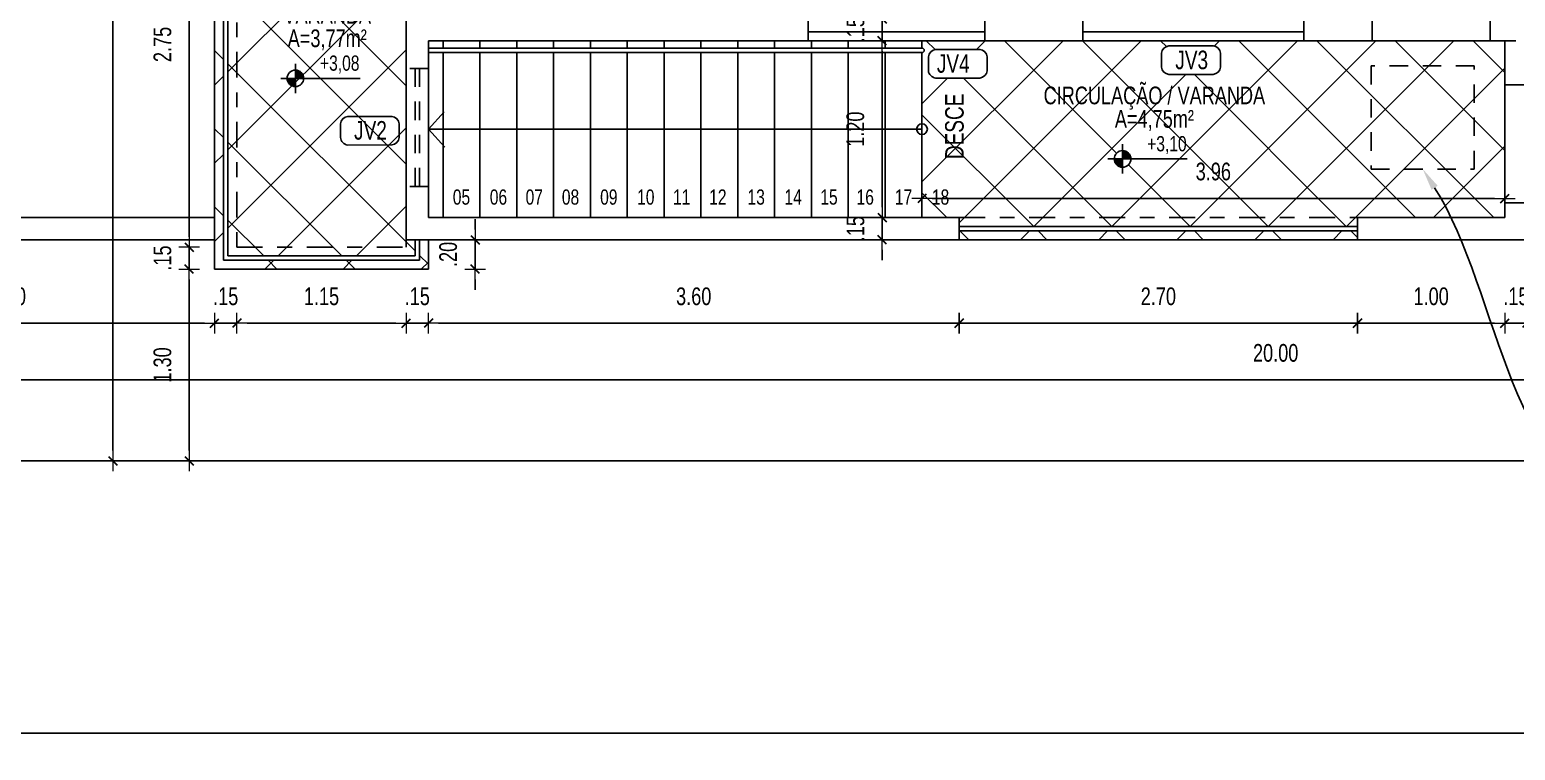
# Model space of a CAD drawing. Extents: x 425 to 531, y 796 to 840.
# Drawn here: x 435.09 to 445.17, y 812.02 to 816.91 of the extents above; entities that cross this region are included whole.
import ezdxf
from ezdxf import colors
from ezdxf.entities.mleader import LeaderData, LeaderLine
from ezdxf.enums import TextEntityAlignment as Align
from ezdxf.math import Vec2, Vec3

# ---------------------------------------------------------------- set-up
doc = ezdxf.new("R2010")
doc.units = 0
doc.header["$MEASUREMENT"] = 0
doc.header["$PDSIZE"] = -5
for name, pattern in [('CONTINU', [0]), ('DASHDOT', [1, 0.5, -0.25, 0, -0.25]), ('HIDDEN2', [0.1875, 0.125, -0.0625])]:
    doc.linetypes.add(name, pattern=pattern)
doc.layers.get('0').update_dxf_attribs({"linetype": 'CONTINUOUS'})
doc.layers.get('Defpoints').update_dxf_attribs({"linetype": 'CONTINUOUS'})
for name, color, linetype in [('COTA', 7, 'CONTINUOUS'), ('DIVERSOS', 1, 'CONTINUOUS'), ('E-txt-g', 3, 'CONTINUOUS'), ('LAYER7', 4, 'CONTINUOUS'), ('VIGA H20', 2, 'CONTINUOUS')]:
    doc.layers.add(name, color=color, linetype=linetype)
for name, color, linetype, lineweight in [('E-Pen-C', 4, 'CONTINUOUS', 15), ('E-Pen-G', 3, 'CONTINUOUS', 30), ('E-Txt-W', 7, 'CONTINUOUS', 20)]:
    doc.layers.add(name, color=color, linetype=linetype, lineweight=lineweight)
doc.styles.add('F2', font='swisscl.ttf')
doc.styles.add('REG60', font='romans.shx', dxfattribs={"width": 0.8, "height": 0.15})
doc.styles.add('REG80', font='romans.shx', dxfattribs={"width": 0.8, "height": 0.2})
doc.dimstyles.new('DIMENSION-1', dxfattribs={"dimtxt": 0.11, "dimasz": 0.07, "dimexe": 1, "dimexo": 0, "dimgap": 0.12, "dimtad": 1, "dimzin": 7, "dimdsep": 46, "dimtxsty": 'F2', "dimblk1": 'TRACO', "dimblk2": 'TRACO', "dimsah": 1, "dimcen": 1, "dimse1": 1, "dimse2": 1, "dimclrd": 256, "dimclre": 256, "dimclrt": 6, "dimadec": 0, "dimazin": 0, "dimtfac": 1, "dimtix": 1, "dimtmove": 2, "dimatfit": 3, "dimldrblk": 'TRACO', "dimfxl": 1, "dimtolj": 1, "dimtzin": 0, "dimarcsym": 0})

# ---------------------------------------------------------------- blocks, each defined once
blk = doc.blocks.new('TXT-AMB75')
at = {"layer": 'E-txt-g', "style": 'REG80', "width": 0.8, "flags": 8}
blk.add_attdef('TXT', text='', height=0.2, dxfattribs=at).set_placement((0.005, 0.296), align=Align.CENTER)
at = {"layer": 'E-Txt-W', "style": 'REG60', "width": 0.8, "flags": 8}
blk.add_attdef('TXT', text='', height=0.15, dxfattribs=at).set_placement((0.005, 0.027), align=Align.CENTER)
blk = doc.blocks.new('NIVEL')
at = {"layer": 'DIVERSOS'}
h = blk.add_hatch(color=7, dxfattribs=at)
h.paths.add_polyline_path([(0, 0.137, 0.414214), (-0.137, 0), (0, 0)])
h.paths.add_polyline_path([(0, 0), (0, -0.137, 0.414214), (0.137, 0)])
at = {"layer": 'DIVERSOS', "color": 7}
for p, q in [((1.067, 0), (-0.242, 0)), ((0, 0.242), (0, -0.242))]:
    blk.add_line(p, q, dxfattribs=at)
blk.add_circle((0, 0), 0.137, dxfattribs=at)
blk = doc.blocks.new('TRACO')
at = {"layer": 'E-Pen-C'}
for p, q in [((-1, 0), (1, 0)), ((0, 1), (0, -1))]:
    blk.add_line(p, q, dxfattribs=at)
at = {"layer": 'E-Pen-G'}
blk.add_line((-0.42, -0.42), (0.42, 0.42), dxfattribs=at)
blk = doc.blocks.new('*D217')
at = {"color": 4, "lineweight": -2, "transparency": 16777216}
blk.add_line((436.173, 818.113), (436.173, 815.503), dxfattribs=at)
at = {"layer": 'Defpoints', "color": 0, "linetype": 'CONTINU', "transparency": 16777216}
for p in [(436.81, 818.183), (436.173, 815.433), (436.885, 815.433)]:
    blk.add_point(p, dxfattribs=at)
at = {"color": 4, "linetype": 'CONTINU', "lineweight": -2, "transparency": 16777216, "xscale": 0.07, "yscale": 0.07, "zscale": 0.07}
for p, rotation in [((436.173, 818.183), 90), ((436.173, 815.433), 270)]:
    blk.add_blockref('TRACO', p, dxfattribs=dict(at, rotation=rotation))
at = {"color": 4, "linetype": 'CONTINU', "transparency": 16777216, "insert": (435.991, 816.808), "char_height": 0.12, "attachment_point": 5, "rotation": 90, "style": 'F2'}
blk.add_mtext('\\A1;2.75', dxfattribs=at)
blk = doc.blocks.new('*D218')
at = {"color": 4, "lineweight": -2, "transparency": 16777216}
for p, q in [((436.173, 815.503), (436.173, 815.573)), ((436.173, 815.433), (436.173, 815.283)), ((436.173, 815.213), (436.173, 815.143))]:
    blk.add_line(p, q, dxfattribs=at)
at = {"layer": 'Defpoints', "color": 0, "linetype": 'CONTINU', "transparency": 16777216}
for p in [(436.885, 815.433), (436.173, 815.283), (436.735, 815.283)]:
    blk.add_point(p, dxfattribs=at)
at = {"color": 4, "linetype": 'CONTINU', "lineweight": -2, "transparency": 16777216, "xscale": 0.07, "yscale": 0.07, "zscale": 0.07}
for p, rotation in [((436.173, 815.433), 270), ((436.173, 815.283), 90)]:
    blk.add_blockref('TRACO', p, dxfattribs=dict(at, rotation=rotation))
at = {"color": 4, "linetype": 'CONTINU', "transparency": 16777216, "insert": (435.991, 815.358), "char_height": 0.12, "attachment_point": 5, "rotation": 90, "style": 'F2'}
blk.add_mtext('\\A1;.15', dxfattribs=at)
blk = doc.blocks.new('*D219')
at = {"color": 4, "lineweight": -2, "transparency": 16777216}
blk.add_line((435.653, 814.053), (435.653, 823.913), dxfattribs=at)
at = {"layer": 'Defpoints', "color": 0, "linetype": 'CONTINU', "transparency": 16777216}
for p in [(435.653, 823.983), (436.51, 823.983), (436.51, 813.983)]:
    blk.add_point(p, dxfattribs=at)
at = {"color": 4, "linetype": 'CONTINU', "lineweight": -2, "transparency": 16777216, "xscale": 0.07, "yscale": 0.07, "zscale": 0.07}
for p, rotation in [((435.653, 823.983), 90), ((435.653, 813.983), 270)]:
    blk.add_blockref('TRACO', p, dxfattribs=dict(at, rotation=rotation))
at = {"color": 4, "linetype": 'CONTINU', "transparency": 16777216, "insert": (435.471, 818.983), "char_height": 0.12, "attachment_point": 5, "rotation": 90, "style": 'F2'}
blk.add_mtext('\\A1;10.00', dxfattribs=at)
blk = doc.blocks.new('*D225')
at = {"color": 4, "lineweight": -2, "transparency": 16777216}
for p, q in [((436.275, 814.917), (436.205, 814.917)), ((436.345, 814.917), (436.495, 814.917)), ((436.565, 814.917), (436.635, 814.917))]:
    blk.add_line(p, q, dxfattribs=at)
at = {"layer": 'Defpoints', "color": 0, "linetype": 'CONTINU', "transparency": 16777216}
for p in [(436.495, 815.657), (436.345, 815.507), (436.495, 814.917)]:
    blk.add_point(p, dxfattribs=at)
at = {"color": 4, "linetype": 'CONTINU', "lineweight": -2, "transparency": 16777216, "xscale": 0.07, "yscale": 0.07, "zscale": 0.07}
blk.add_blockref('TRACO', (436.345, 814.917), dxfattribs=at)
at = {"color": 4, "linetype": 'CONTINU', "lineweight": -2, "transparency": 16777216, "xscale": 0.07, "yscale": 0.07, "zscale": 0.07, "rotation": 180}
blk.add_blockref('TRACO', (436.495, 814.917), dxfattribs=at)
at = {"color": 4, "linetype": 'CONTINU', "transparency": 16777216, "insert": (436.42, 815.098), "char_height": 0.12, "attachment_point": 5, "style": 'F2'}
blk.add_mtext('\\A1;.15', dxfattribs=at)
blk = doc.blocks.new('*D226')
at = {"color": 4, "lineweight": -2, "transparency": 16777216}
blk.add_line((436.565, 814.917), (437.575, 814.917), dxfattribs=at)
at = {"layer": 'Defpoints', "color": 0, "linetype": 'CONTINU', "transparency": 16777216}
for p in [(436.495, 815.657), (437.645, 815.614), (437.645, 814.917)]:
    blk.add_point(p, dxfattribs=at)
at = {"color": 4, "linetype": 'CONTINU', "lineweight": -2, "transparency": 16777216, "xscale": 0.07, "yscale": 0.07, "zscale": 0.07, "rotation": 180}
blk.add_blockref('TRACO', (436.495, 814.917), dxfattribs=at)
at = {"color": 4, "linetype": 'CONTINU', "lineweight": -2, "transparency": 16777216, "xscale": 0.07, "yscale": 0.07, "zscale": 0.07}
blk.add_blockref('TRACO', (437.645, 814.917), dxfattribs=at)
at = {"color": 4, "linetype": 'CONTINU', "transparency": 16777216, "insert": (437.07, 815.098), "char_height": 0.12, "attachment_point": 5, "style": 'F2'}
blk.add_mtext('\\A1;1.15', dxfattribs=at)
blk = doc.blocks.new('*D227')
at = {"color": 4, "lineweight": -2, "transparency": 16777216}
for p, q in [((437.575, 814.917), (437.505, 814.917)), ((437.645, 814.917), (437.795, 814.917)), ((437.865, 814.917), (437.935, 814.917))]:
    blk.add_line(p, q, dxfattribs=at)
at = {"layer": 'Defpoints', "color": 0, "linetype": 'CONTINU', "transparency": 16777216}
for p in [(437.795, 815.764), (437.645, 815.614), (437.795, 814.917)]:
    blk.add_point(p, dxfattribs=at)
at = {"color": 4, "linetype": 'CONTINU', "lineweight": -2, "transparency": 16777216, "xscale": 0.07, "yscale": 0.07, "zscale": 0.07}
blk.add_blockref('TRACO', (437.645, 814.917), dxfattribs=at)
at = {"color": 4, "linetype": 'CONTINU', "lineweight": -2, "transparency": 16777216, "xscale": 0.07, "yscale": 0.07, "zscale": 0.07, "rotation": 180}
blk.add_blockref('TRACO', (437.795, 814.917), dxfattribs=at)
at = {"color": 4, "linetype": 'CONTINU', "transparency": 16777216, "insert": (437.72, 815.098), "char_height": 0.12, "attachment_point": 5, "style": 'F2'}
blk.add_mtext('\\A1;.15', dxfattribs=at)
blk = doc.blocks.new('*D228')
at = {"color": 4, "lineweight": -2, "transparency": 16777216}
blk.add_line((437.865, 814.917), (441.328, 814.917), dxfattribs=at)
at = {"layer": 'Defpoints', "color": 0, "linetype": 'CONTINU', "transparency": 16777216}
for p in [(437.795, 815.764), (441.398, 815.464), (441.398, 814.917)]:
    blk.add_point(p, dxfattribs=at)
at = {"color": 4, "linetype": 'CONTINU', "lineweight": -2, "transparency": 16777216, "xscale": 0.07, "yscale": 0.07, "zscale": 0.07, "rotation": 180}
blk.add_blockref('TRACO', (437.795, 814.917), dxfattribs=at)
at = {"color": 4, "linetype": 'CONTINU', "lineweight": -2, "transparency": 16777216, "xscale": 0.07, "yscale": 0.07, "zscale": 0.07}
blk.add_blockref('TRACO', (441.398, 814.917), dxfattribs=at)
at = {"color": 4, "linetype": 'CONTINU', "transparency": 16777216, "insert": (439.596, 815.098), "char_height": 0.12, "attachment_point": 5, "style": 'F2'}
blk.add_mtext('\\A1;3.60', dxfattribs=at)
blk = doc.blocks.new('*D229')
at = {"color": 4, "lineweight": -2, "transparency": 16777216}
blk.add_line((441.468, 814.917), (444.03, 814.917), dxfattribs=at)
at = {"layer": 'Defpoints', "color": 0, "linetype": 'CONTINU', "transparency": 16777216}
for p in [(441.398, 815.464), (444.1, 815.464), (444.1, 814.917)]:
    blk.add_point(p, dxfattribs=at)
at = {"color": 4, "linetype": 'CONTINU', "lineweight": -2, "transparency": 16777216, "xscale": 0.07, "yscale": 0.07, "zscale": 0.07, "rotation": 180}
blk.add_blockref('TRACO', (441.398, 814.917), dxfattribs=at)
at = {"color": 4, "linetype": 'CONTINU', "lineweight": -2, "transparency": 16777216, "xscale": 0.07, "yscale": 0.07, "zscale": 0.07}
blk.add_blockref('TRACO', (444.1, 814.917), dxfattribs=at)
at = {"color": 4, "linetype": 'CONTINU', "transparency": 16777216, "insert": (442.749, 815.098), "char_height": 0.12, "attachment_point": 5, "style": 'F2'}
blk.add_mtext('\\A1;2.70', dxfattribs=at)
blk = doc.blocks.new('*D230')
at = {"color": 4, "lineweight": -2, "transparency": 16777216}
blk.add_line((444.17, 814.917), (445.03, 814.917), dxfattribs=at)
at = {"layer": 'Defpoints', "color": 0, "linetype": 'CONTINU', "transparency": 16777216}
for p in [(444.1, 815.464), (445.1, 815.464), (445.1, 814.917)]:
    blk.add_point(p, dxfattribs=at)
at = {"color": 4, "linetype": 'CONTINU', "lineweight": -2, "transparency": 16777216, "xscale": 0.07, "yscale": 0.07, "zscale": 0.07, "rotation": 180}
blk.add_blockref('TRACO', (444.1, 814.917), dxfattribs=at)
at = {"color": 4, "linetype": 'CONTINU', "lineweight": -2, "transparency": 16777216, "xscale": 0.07, "yscale": 0.07, "zscale": 0.07}
blk.add_blockref('TRACO', (445.1, 814.917), dxfattribs=at)
at = {"color": 4, "linetype": 'CONTINU', "transparency": 16777216, "insert": (444.6, 815.098), "char_height": 0.12, "attachment_point": 5, "style": 'F2'}
blk.add_mtext('\\A1;1.00', dxfattribs=at)
blk = doc.blocks.new('*D231')
at = {"color": 4, "lineweight": -2, "transparency": 16777216}
for p, q in [((445.03, 814.917), (444.96, 814.917)), ((445.1, 814.917), (445.25, 814.917)), ((445.32, 814.917), (445.39, 814.917))]:
    blk.add_line(p, q, dxfattribs=at)
at = {"layer": 'Defpoints', "color": 0, "linetype": 'CONTINU', "transparency": 16777216}
for p in [(445.1, 815.464), (445.25, 815.464), (445.25, 814.917)]:
    blk.add_point(p, dxfattribs=at)
at = {"color": 4, "linetype": 'CONTINU', "lineweight": -2, "transparency": 16777216, "xscale": 0.07, "yscale": 0.07, "zscale": 0.07}
blk.add_blockref('TRACO', (445.1, 814.917), dxfattribs=at)
at = {"color": 4, "linetype": 'CONTINU', "lineweight": -2, "transparency": 16777216, "xscale": 0.07, "yscale": 0.07, "zscale": 0.07, "rotation": 180}
blk.add_blockref('TRACO', (445.25, 814.917), dxfattribs=at)
at = {"color": 4, "linetype": 'CONTINU', "transparency": 16777216, "insert": (445.175, 815.098), "char_height": 0.12, "attachment_point": 5, "style": 'F2'}
blk.add_mtext('\\A1;.15', dxfattribs=at)
blk = doc.blocks.new('*D232')
at = {"color": 4, "lineweight": -2, "transparency": 16777216}
blk.add_line((453.475, 814.532), (433.615, 814.532), dxfattribs=at)
at = {"layer": 'Defpoints', "color": 0, "linetype": 'CONTINU', "transparency": 16777216}
for p in [(433.545, 815.314), (453.545, 815.314), (433.545, 814.532)]:
    blk.add_point(p, dxfattribs=at)
at = {"color": 4, "linetype": 'CONTINU', "lineweight": -2, "transparency": 16777216, "xscale": 0.07, "yscale": 0.07, "zscale": 0.07, "rotation": 180}
blk.add_blockref('TRACO', (433.545, 814.532), dxfattribs=at)
at = {"color": 4, "linetype": 'CONTINU', "lineweight": -2, "transparency": 16777216, "xscale": 0.07, "yscale": 0.07, "zscale": 0.07}
blk.add_blockref('TRACO', (453.545, 814.532), dxfattribs=at)
at = {"color": 4, "linetype": 'CONTINU', "transparency": 16777216, "insert": (443.545, 814.714), "char_height": 0.12, "attachment_point": 5, "style": 'F2'}
blk.add_mtext('\\A1;20.00', dxfattribs=at)
blk = doc.blocks.new('*D233')
at = {"color": 4, "lineweight": -2, "transparency": 16777216}
blk.add_line((436.275, 814.917), (433.615, 814.917), dxfattribs=at)
at = {"layer": 'Defpoints', "color": 0, "linetype": 'CONTINU', "transparency": 16777216}
for p in [(436.345, 815.507), (433.545, 815.314), (433.545, 814.917)]:
    blk.add_point(p, dxfattribs=at)
at = {"color": 4, "linetype": 'CONTINU', "lineweight": -2, "transparency": 16777216, "xscale": 0.07, "yscale": 0.07, "zscale": 0.07, "rotation": 180}
blk.add_blockref('TRACO', (433.545, 814.917), dxfattribs=at)
at = {"color": 4, "linetype": 'CONTINU', "lineweight": -2, "transparency": 16777216, "xscale": 0.07, "yscale": 0.07, "zscale": 0.07}
blk.add_blockref('TRACO', (436.345, 814.917), dxfattribs=at)
at = {"color": 4, "linetype": 'CONTINU', "transparency": 16777216, "insert": (434.945, 815.098), "char_height": 0.12, "attachment_point": 5, "style": 'F2'}
blk.add_mtext('\\A1;2.80', dxfattribs=at)
blk = doc.blocks.new('*D234')
at = {"color": 4, "lineweight": -2, "transparency": 16777216}
blk.add_line((436.173, 815.213), (436.173, 814.053), dxfattribs=at)
at = {"layer": 'Defpoints', "color": 0, "linetype": 'CONTINU', "transparency": 16777216}
for p in [(436.735, 815.283), (436.173, 813.983), (436.509, 813.983)]:
    blk.add_point(p, dxfattribs=at)
at = {"color": 4, "linetype": 'CONTINU', "lineweight": -2, "transparency": 16777216, "xscale": 0.07, "yscale": 0.07, "zscale": 0.07}
for p, rotation in [((436.173, 815.283), 90), ((436.173, 813.983), 270)]:
    blk.add_blockref('TRACO', p, dxfattribs=dict(at, rotation=rotation))
at = {"color": 4, "linetype": 'CONTINU', "transparency": 16777216, "insert": (435.991, 814.633), "char_height": 0.12, "attachment_point": 5, "rotation": 90, "style": 'F2'}
blk.add_mtext('\\A1;1.30', dxfattribs=at)
blk = doc.blocks.new('*D246')
at = {"color": 4, "lineweight": -2, "transparency": 16777216}
for p, q in [((440.875, 817.053), (440.875, 817.123)), ((440.875, 816.983), (440.875, 816.833)), ((440.875, 816.763), (440.875, 816.693))]:
    blk.add_line(p, q, dxfattribs=at)
at = {"layer": 'Defpoints', "color": 0, "linetype": 'CONTINU', "transparency": 16777216}
for p in [(440.776, 816.983), (440.85, 816.833), (440.875, 816.833)]:
    blk.add_point(p, dxfattribs=at)
at = {"color": 4, "linetype": 'CONTINU', "lineweight": -2, "transparency": 16777216, "xscale": 0.07, "yscale": 0.07, "zscale": 0.07}
for p, rotation in [((440.875, 816.983), 270), ((440.875, 816.833), 90)]:
    blk.add_blockref('TRACO', p, dxfattribs=dict(at, rotation=rotation))
at = {"color": 4, "linetype": 'CONTINU', "transparency": 16777216, "insert": (440.694, 816.908), "char_height": 0.12, "attachment_point": 5, "rotation": 90, "style": 'F2'}
blk.add_mtext('\\A1;.15', dxfattribs=at)
blk = doc.blocks.new('*D247')
at = {"color": 4, "lineweight": -2, "transparency": 16777216}
blk.add_line((440.875, 816.763), (440.875, 815.703), dxfattribs=at)
at = {"layer": 'Defpoints', "color": 0, "linetype": 'CONTINU', "transparency": 16777216}
for p in [(440.85, 816.833), (440.875, 815.633), (440.895, 815.633)]:
    blk.add_point(p, dxfattribs=at)
at = {"color": 4, "linetype": 'CONTINU', "lineweight": -2, "transparency": 16777216, "xscale": 0.07, "yscale": 0.07, "zscale": 0.07}
for p, rotation in [((440.875, 816.833), 90), ((440.875, 815.633), 270)]:
    blk.add_blockref('TRACO', p, dxfattribs=dict(at, rotation=rotation))
at = {"color": 4, "linetype": 'CONTINU', "transparency": 16777216, "insert": (440.693, 816.233), "char_height": 0.12, "attachment_point": 5, "rotation": 90, "style": 'F2'}
blk.add_mtext('\\A1;1.20', dxfattribs=at)
blk = doc.blocks.new('*D248')
at = {"color": 4, "lineweight": -2, "transparency": 16777216}
for p, q in [((440.875, 815.703), (440.875, 815.773)), ((440.875, 815.633), (440.875, 815.483)), ((440.875, 815.413), (440.875, 815.343))]:
    blk.add_line(p, q, dxfattribs=at)
at = {"layer": 'Defpoints', "color": 0, "linetype": 'CONTINU', "transparency": 16777216}
for p in [(440.895, 815.633), (440.875, 815.483), (440.895, 815.483)]:
    blk.add_point(p, dxfattribs=at)
at = {"color": 4, "linetype": 'CONTINU', "lineweight": -2, "transparency": 16777216, "xscale": 0.07, "yscale": 0.07, "zscale": 0.07}
for p, rotation in [((440.875, 815.633), 270), ((440.875, 815.483), 90)]:
    blk.add_blockref('TRACO', p, dxfattribs=dict(at, rotation=rotation))
at = {"color": 4, "linetype": 'CONTINU', "transparency": 16777216, "insert": (440.694, 815.558), "char_height": 0.12, "attachment_point": 5, "rotation": 90, "style": 'F2'}
blk.add_mtext('\\A1;.15', dxfattribs=at)
blk = doc.blocks.new('*D260')
at = {"color": 4, "lineweight": -2, "transparency": 16777216}
blk.add_line((441.215, 815.763), (445.03, 815.763), dxfattribs=at)
at = {"layer": 'Defpoints', "color": 0, "linetype": 'CONTINU', "transparency": 16777216}
for p in [(445.1, 815.763), (441.145, 815.633), (445.1, 815.633)]:
    blk.add_point(p, dxfattribs=at)
at = {"color": 4, "linetype": 'CONTINU', "lineweight": -2, "transparency": 16777216, "xscale": 0.07, "yscale": 0.07, "zscale": 0.07, "rotation": 180}
blk.add_blockref('TRACO', (441.145, 815.763), dxfattribs=at)
at = {"color": 4, "linetype": 'CONTINU', "lineweight": -2, "transparency": 16777216, "xscale": 0.07, "yscale": 0.07, "zscale": 0.07}
blk.add_blockref('TRACO', (445.1, 815.763), dxfattribs=at)
at = {"color": 4, "linetype": 'CONTINU', "transparency": 16777216, "insert": (443.122, 815.945), "char_height": 0.12, "attachment_point": 5, "style": 'F2'}
blk.add_mtext('\\A1;3.96', dxfattribs=at)
blk = doc.blocks.new('*D284')
at = {"color": 4, "linetype": 'Continuous', "lineweight": -2, "transparency": 16777216}
for p, q in [((438.112, 815.553), (438.112, 815.623)), ((438.112, 815.283), (438.112, 815.483)), ((438.112, 815.213), (438.112, 815.143))]:
    blk.add_line(p, q, dxfattribs=at)
at = {"layer": 'Defpoints', "color": 0, "linetype": 'CONTINU', "transparency": 16777216}
for p in [(437.795, 815.483), (438.112, 815.483), (437.795, 815.283)]:
    blk.add_point(p, dxfattribs=at)
at = {"color": 4, "linetype": 'CONTINU', "lineweight": -2, "transparency": 16777216, "xscale": 0.07, "yscale": 0.07, "zscale": 0.07}
for p, rotation in [((438.112, 815.483), 270), ((438.112, 815.283), 90)]:
    blk.add_blockref('TRACO', p, dxfattribs=dict(at, rotation=rotation))
at = {"color": 4, "linetype": 'CONTINU', "transparency": 16777216, "insert": (437.93, 815.383), "char_height": 0.12, "attachment_point": 5, "rotation": 90, "style": 'F2'}
blk.add_mtext('\\A1;.20', dxfattribs=at)

msp = doc.modelspace()

# ---------------------------------------------------------------- hatches: boundary and pattern name
h = msp.add_hatch()
h.set_pattern_fill('ANSI37,_O', color=8, scale=3, angle=90)
h.set_pattern_definition([(135, (0, 53.50413), (-0.26516504, -0.26516504), []), (225, (0, 53.50413), (0.26516504, -0.26516504), [])])
h.paths.add_polyline_path([(436.545, 818.333), (436.345, 818.333), (436.345, 815.283), (437.795, 815.283), (437.795, 815.483), (437.735, 815.483), (437.735, 815.343), (436.405, 815.343), (436.405, 818.273), (436.545, 818.273)])
h.paths.add_polyline_path([(436.495, 818.183), (436.545, 818.183), (436.545, 818.243), (436.435, 818.243), (436.435, 815.373), (437.705, 815.373), (437.705, 815.483), (437.645, 815.483), (437.645, 815.433), (436.495, 815.433)], flags=17)
h.paths.add_polyline_path([(437.645, 818.183), (437.595, 818.183), (436.795, 818.183), (436.545, 818.183), (436.495, 818.183), (436.495, 815.433), (437.645, 815.433), (437.645, 815.483), (437.645, 816.983)], flags=16)
h.paths.add_polyline_path([(436.949, 816.578, -1), (436.836, 816.578, -1)], flags=0)
h.paths.add_polyline_path([(437.248, 816.32), (437.548, 816.32, -0.331371), (437.598, 816.27), (437.598, 816.176, -0.331371), (437.548, 816.126), (437.248, 816.125, -0.330378), (437.198, 816.176), (437.198, 816.27, -0.332506)], flags=0)
h.paths.add_polyline_path([(436.753, 816.732), (437.465, 816.732), (437.465, 816.946), (436.753, 816.946)], flags=8)
h.paths.add_polyline_path([(436.789, 816.919), (437.43, 816.919), (437.43, 817.099), (436.789, 817.099)], flags=8)
h.paths.add_polyline_path([(437.259, 816.127), (437.55, 816.127), (437.55, 816.321), (437.259, 816.321)], flags=8)
h.paths.add_polyline_path([(437.029, 816.58), (437.432, 816.58), (437.432, 816.764), (437.029, 816.764)], flags=8)
h = msp.add_hatch()
h.set_pattern_fill('ANSI37,_O', color=8, scale=3, angle=90)
h.set_pattern_definition([(135, (-1.18764, 0.18993), (-0.26516504, -0.26516504), []), (225, (-1.18764, 0.18993), (0.26516504, -0.26516504), [])])
h.paths.add_polyline_path([(445.1, 816.533), (445.1, 816.833), (445, 816.833), (444.2, 816.833), (443.736, 816.833), (442.236, 816.833), (441.572, 816.833), (441.145, 816.833), (441.145, 816.783, -1), (441.145, 816.753), (441.145, 816.27, -0.414214), (441.181, 816.233, -0.414214), (441.145, 816.197), (441.145, 815.633), (441.398, 815.633), (441.398, 815.573), (444.1, 815.573), (444.1, 815.633), (445.1, 815.633), (445.1, 815.733)])
h.paths.add_polyline_path([(443.121, 816.604), (442.82, 816.604, -0.330378), (442.77, 816.654), (442.77, 816.749, -0.332506), (442.82, 816.798), (443.121, 816.799, -0.331371), (443.171, 816.749), (443.171, 816.654, -0.331371)], flags=16)
h.paths.add_polyline_path([(442.562, 816.031, -1), (442.449, 816.031, -1)], flags=16)
h.paths.add_polyline_path([(441.588, 816.63, -0.331371), (441.538, 816.58), (441.238, 816.579, -0.330378), (441.188, 816.63), (441.188, 816.724, -0.332506), (441.238, 816.774), (441.538, 816.774, -0.331371), (441.588, 816.724)], flags=16)
h.paths.add_polyline_path([(444.1, 815.543), (441.398, 815.543), (441.398, 815.483), (444.1, 815.483)])
h.paths.add_polyline_path([(442.367, 816.185), (443.078, 816.185), (443.078, 816.398), (442.367, 816.398)], flags=24)
h.paths.add_polyline_path([(441.932, 816.319), (443.513, 816.319), (443.513, 816.595), (441.932, 816.595)], flags=24)
h.paths.add_polyline_path([(442.96, 815.818), (443.284, 815.818), (443.284, 816.071), (442.96, 816.071)], flags=24)
h.paths.add_polyline_path([(442.831, 816.606), (443.122, 816.606), (443.122, 816.799), (442.831, 816.799)], flags=24)
h.paths.add_polyline_path([(441.214, 816.581), (441.505, 816.581), (441.505, 816.774), (441.214, 816.774)], flags=24)
h.paths.add_polyline_path([(441.463, 815.997), (441.463, 816.487), (441.267, 816.487), (441.267, 815.997)], flags=24)
h.paths.add_polyline_path([(442.642, 816.033), (443.045, 816.033), (443.045, 816.217), (442.642, 816.217)], flags=24)

# ---------------------------------------------------------------- linework, layer by layer
at = {"color": 7, "linetype": 'Continuous', "ltscale": 0.35}
for p, q in [((436.345, 818.333), (436.345, 815.283)), ((436.405, 818.273), (436.405, 815.343)), ((436.435, 818.243), (436.435, 815.373)), ((440.372, 816.893), (441.572, 816.893)), ((442.236, 816.893), (443.736, 816.893)), ((441.145, 816.783), (437.795, 816.783)), ((441.145, 816.753), (437.795, 816.753)), ((436.345, 815.633), (433.845, 815.633)), ((441.398, 815.573), (444.1, 815.573)), ((436.345, 815.483), (433.545, 815.483)), ((437.705, 815.483), (437.705, 815.373)), ((437.735, 815.483), (437.735, 815.343)), ((437.795, 815.483), (437.795, 815.283)), ((441.398, 815.543), (444.1, 815.543)), ((436.435, 815.373), (437.705, 815.373)), ((436.345, 815.283), (437.795, 815.283)), ((436.405, 815.343), (437.735, 815.343))]:
    msp.add_line(p, q, dxfattribs=at)
at = {"color": 9, "linetype": 'DASHDOT', "ltscale": 0.35}
for p, q in [((436.495, 818.183), (436.495, 815.433)), ((441.398, 815.633), (444.1, 815.633)), ((437.645, 815.483), (437.645, 815.433)), ((436.495, 815.433), (437.645, 815.433))]:
    msp.add_line(p, q, dxfattribs=at)
at = {"color": 1, "linetype": 'Continuous', "ltscale": 0.35}
for p, q in [((437.645, 815.483), (437.645, 816.983)), ((440.372, 816.833), (440.372, 816.983)), ((441.572, 816.833), (441.572, 816.983)), ((442.236, 816.833), (442.236, 816.983)), ((443.736, 816.833), (443.736, 816.983)), ((444.2, 816.983), (444.2, 816.833)), ((445, 816.983), (445, 816.833)), ((445, 816.983), (445, 816.833)), ((440.372, 816.833), (437.795, 816.833)), ((437.795, 815.633), (437.795, 816.833)), ((442.236, 816.833), (441.572, 816.833)), ((444.2, 816.833), (443.736, 816.833)), ((445.1, 816.833), (445, 816.833)), ((445.1, 816.833), (445, 816.833)), ((445.1, 816.833), (445.1, 816.533)), ((445.1, 816.833), (445.1, 816.533)), ((445.25, 816.533), (445.1, 816.533)), ((445.25, 816.533), (445.1, 816.533)), ((445.1, 815.733), (445.1, 815.633)), ((445.25, 815.733), (445.1, 815.733)), ((445.1, 815.733), (445.1, 815.633)), ((445.25, 815.733), (445.1, 815.733)), ((441.398, 815.633), (437.795, 815.633)), ((438.045, 815.633), (441.145, 815.633)), ((441.398, 815.483), (441.398, 815.633)), ((445.1, 815.633), (444.1, 815.633)), ((444.1, 815.633), (444.1, 815.483)), ((441.398, 815.483), (437.645, 815.483)), ((438.645, 815.483), (441.145, 815.483)), ((445.639, 815.483), (444.1, 815.483))]:
    msp.add_line(p, q, dxfattribs=at)
at = {"color": 8, "linetype": 'Continuous', "ltscale": 0.35}
for p, q in [((437.895, 816.783), (437.895, 816.833)), ((438.145, 816.783), (438.145, 816.833)), ((438.395, 816.783), (438.395, 816.833)), ((438.645, 816.783), (438.645, 816.833)), ((438.895, 816.783), (438.895, 816.833)), ((439.145, 816.783), (439.145, 816.833)), ((439.395, 816.783), (439.395, 816.833)), ((439.645, 816.783), (439.645, 816.833)), ((439.895, 816.783), (439.895, 816.833)), ((440.145, 816.783), (440.145, 816.833)), ((440.372, 816.833), (441.572, 816.833)), ((440.395, 816.783), (440.395, 816.833)), ((440.645, 816.783), (440.645, 816.833)), ((440.895, 816.783), (440.895, 816.833)), ((441.145, 816.783), (441.145, 816.833)), ((442.236, 816.833), (443.736, 816.833)), ((437.895, 815.633), (437.895, 816.753)), ((438.145, 815.633), (438.145, 816.753)), ((438.395, 815.633), (438.395, 816.753)), ((438.645, 815.633), (438.645, 816.753)), ((438.895, 815.633), (438.895, 816.753)), ((439.145, 815.633), (439.145, 816.753)), ((439.395, 815.633), (439.395, 816.753)), ((439.645, 815.633), (439.645, 816.753)), ((439.895, 815.633), (439.895, 816.753)), ((440.145, 815.633), (440.145, 816.753)), ((440.395, 815.633), (440.395, 816.753)), ((440.645, 815.633), (440.645, 816.753)), ((440.895, 815.633), (440.895, 816.753)), ((441.145, 815.633), (441.145, 816.753)), ((441.398, 815.483), (444.1, 815.483)), ((453.395, 813.983), (433.545, 813.983)), ((453.545, 812.133), (433.756, 812.133))]:
    msp.add_line(p, q, dxfattribs=at)
at = {"color": 8, "linetype": 'CONTINU'}
for p, q in [((444.2, 816.833), (445, 816.833)), ((445.1, 816.533), (445.1, 815.733)), ((437.795, 816.233), (437.903, 816.351)), ((441.145, 816.233), (437.795, 816.233)), ((437.795, 816.233), (437.907, 816.11))]:
    msp.add_line(p, q, dxfattribs=at)
at = {"color": 8, "linetype": 'HIDDEN2'}
for p, q in [((445.175, 816.833), (445.1, 816.833)), ((437.795, 816.645), (437.645, 816.645)), ((437.705, 816.645), (437.705, 815.845)), ((437.735, 816.645), (437.735, 815.845)), ((437.795, 815.845), (437.645, 815.845))]:
    msp.add_line(p, q, dxfattribs=at)
msp.add_lwpolyline([(444.893, 816.662), (444.193, 816.662), (444.193, 815.962), (444.893, 815.962)], close=True, dxfattribs=at)
at = {"color": 1, "linetype": 'Continuous', "ltscale": 0.35}
msp.add_lwpolyline([(438.645, 815.483), (441.398, 815.483)], dxfattribs=at)
at = {"color": 8, "linetype": 'CONTINU'}
msp.add_circle((441.145, 816.233), 0.0366, dxfattribs=at)
at = {"color": 7, "linetype": 'Continuous', "ltscale": 0.35}
msp.add_arc((441.145, 816.768), 0.015, 270, 90, dxfattribs=at)
at = {"layer": 'COTA', "color": 4, "linetype": 'Continuous'}
for points in [[(441.588, 816.724, 0.331371), (441.538, 816.774), (441.238, 816.774, 0.332506), (441.188, 816.724), (441.188, 816.63, 0.330378), (441.238, 816.579), (441.538, 816.58, 0.331371), (441.588, 816.63)], [(443.171, 816.749, 0.331371), (443.121, 816.799), (442.82, 816.798, 0.332506), (442.77, 816.749), (442.77, 816.654, 0.330378), (442.82, 816.604), (443.121, 816.604, 0.331371), (443.171, 816.654)], [(437.598, 816.27, 0.331371), (437.548, 816.32), (437.248, 816.32, 0.332506), (437.198, 816.27), (437.198, 816.176, 0.330378), (437.248, 816.125), (437.548, 816.126, 0.331371), (437.598, 816.176)]]:
    msp.add_lwpolyline(points, format="xyb", close=True, dxfattribs=at)

# ---------------------------------------------------------------- block references
ref = msp.add_blockref('TXT-AMB75', (437.105, 816.733), dxfattribs=dict(xscale=0.7290000000000001, yscale=0.7290000000000001, zscale=0.7290000000000001))
ref.add_attrib('TXT', 'VARANDA', dxfattribs={"layer": 'E-txt-g', "color": 2, "height": 0.12, "style": 'F2'}).set_placement((437.109, 816.949), align=Align.CENTER)
ref.add_attrib('TXT', 'A=3,77m²', dxfattribs={"layer": 'E-Txt-W', "height": 0.12, "style": 'F2'}).set_placement((437.109, 816.79), align=Align.CENTER)
ref = msp.add_blockref('TXT-AMB75', (442.718, 816.186), dxfattribs=dict(xscale=0.7290000000000001, yscale=0.7290000000000001, zscale=0.7290000000000001))
ref.add_attrib('TXT', 'CIRCULAÇÃO / VARANDA', dxfattribs={"layer": 'E-txt-g', "color": 2, "height": 0.12, "style": 'F2'}).set_placement((442.722, 816.402), align=Align.CENTER)
ref.add_attrib('TXT', 'A=4,75m²', dxfattribs={"layer": 'E-Txt-W', "height": 0.12, "style": 'F2'}).set_placement((442.722, 816.243), align=Align.CENTER)
at = {"layer": 'LAYER7', "color": 7, "linetype": 'Continuous', "xscale": -0.4112492585603448, "yscale": 0.4112492585603448, "zscale": 0.4112492585603448, "rotation": 180}
for p in [(436.893, 816.578), (442.506, 816.031)]:
    msp.add_blockref('NIVEL', p, dxfattribs=at)

# ---------------------------------------------------------------- texts
at = {"color": 7, "linetype": 'Continuous', "style": 'F2'}
for s, p in [('+3,08', (437.06, 816.733)), ('+3,10', (442.673, 816.186)), ('05', (437.961, 815.824)), ('06', (438.212, 815.824)), ('07', (438.455, 815.824)), ('08', (438.701, 815.824)), ('09', (438.961, 815.824)), ('10', (439.212, 815.824)), ('11', (439.455, 815.824)), ('12', (439.701, 815.824)), ('13', (439.961, 815.824)), ('14', (440.212, 815.824)), ('15', (440.455, 815.824)), ('16', (440.701, 815.824)), ('17', (440.961, 815.824)), ('18', (441.212, 815.824))]:
    msp.add_text(s, height=0.1032, dxfattribs=at).set_placement(p, align=Align.TOP_LEFT)
at = {"color": 4, "linetype": 'Continuous', "style": 'F2'}
for s, p in [('JV4', (441.246, 816.742)), ('JV3', (442.864, 816.766)), ('JV2', (437.291, 816.288))]:
    msp.add_text(s, height=0.1259, dxfattribs=at).set_placement(p, align=Align.TOP_LEFT)
msp.add_text('DESCE', height=0.1259, rotation=90, dxfattribs=at).set_placement((441.302, 816.03), align=Align.TOP_LEFT)

# ---------------------------------------------------------------- dimensions: what is measured, and where the dimension line sits
at = {"color": 8, "linetype": 'CONTINU'}
for base, p1, p2, picture, middle in [((435.653, 823.983), (436.51, 813.983), (436.51, 823.983), '*D219', (435.471, 818.983)), ((436.173, 815.433), (436.81, 818.183), (436.885, 815.433), '*D217', (435.991, 816.808)), ((440.875, 816.833), (440.776, 816.983), (440.85, 816.833), '*D246', (440.694, 816.908)), ((440.875, 815.633), (440.85, 816.833), (440.895, 815.633), '*D247', (440.693, 816.233)), ((440.875, 815.483), (440.895, 815.633), (440.895, 815.483), '*D248', (440.694, 815.558)), ((436.173, 815.283), (436.885, 815.433), (436.735, 815.283), '*D218', (435.991, 815.358)), ((438.112, 815.483), (437.795, 815.283), (437.795, 815.483), '*D284', (437.93, 815.383)), ((436.173, 813.983), (436.735, 815.283), (436.509, 813.983), '*D234', (435.991, 814.633))]:
    dim = msp.add_linear_dim(base=base, p1=p1, p2=p2, angle=90, dimstyle='DIMENSION-1', override={"dimtxt": 0.12, "dimclrd": 4, "dimclrt": 4, "dimfxl": 0.1, "dimfxlon": 1}, dxfattribs=at)
    dim.commit()
    dim.dimension.update_dxf_attribs({"geometry": picture, "text_midpoint": middle})
for base, p1, p2, picture, middle in [((445.099673046, 815.763002266), (441.144673046, 815.633083862), (445.099673046, 815.633083862), '*D260', (443.122173046, 815.944535687)), ((437.795, 814.917), (437.645, 815.614), (437.795, 815.764), '*D227', (437.72, 815.098)), ((441.398, 814.917), (437.795, 815.764), (441.398, 815.464), '*D228', (439.596, 815.098)), ((436.495, 814.917), (436.345, 815.507), (436.495, 815.657), '*D225', (436.42, 815.098)), ((437.645, 814.917), (436.495, 815.657), (437.645, 815.614), '*D226', (437.07, 815.098)), ((433.545, 814.917), (436.345, 815.507), (433.545, 815.314), '*D233', (434.945, 815.098)), ((444.1, 814.917), (441.398, 815.464), (444.1, 815.464), '*D229', (442.749, 815.098)), ((445.1, 814.917), (444.1, 815.464), (445.1, 815.464), '*D230', (444.6, 815.098)), ((445.25, 814.917), (445.1, 815.464), (445.25, 815.464), '*D231', (445.175, 815.098)), ((433.545, 814.532), (453.545, 815.314), (433.545, 815.314), '*D232', (443.545, 814.714))]:
    dim = msp.add_linear_dim(base=base, p1=p1, p2=p2, dimstyle='DIMENSION-1', override={"dimtxt": 0.12, "dimclrd": 4, "dimclrt": 4, "dimfxl": 0.1, "dimfxlon": 1}, dxfattribs=at)
    dim.commit()
    dim.dimension.update_dxf_attribs({"geometry": picture, "text_midpoint": middle})

# ---------------------------------------------------------------- leaders
at = {"layer": 'VIGA H20'}
ml = msp.add_multileader_mtext('Standard', dxfattribs=at)
ml.set_content("{\\fSwis721 LtCn BT|b0|i0|c0|p34;\\C4;JANELA DE ACESSO P/ COBERTA E CAIXA D'ÁGUA}", color=7)
ml.set_leader_properties(color=4)
ml.build(insert=Vec2(0, 0))
ml.multileader.update_dxf_attribs({"leader_type": 2, "text_right_attachment_type": 7, "dogleg_length": 0.36, "arrow_head_size": 0.15, "scale": 2})
ctx = ml.context
ctx.base_point, ctx.scale, ctx.char_height, ctx.arrow_head_size, ctx.landing_gap_size, ctx.plane_origin = Vec3(445.97, 813.725), 2, 0.15, 0.15, 0.025, Vec3(442.148, 811.525)
ctx.right_attachment = 7
notes = []
notes.append((ctx, [(0, (1, 1, 0), (445.966, 813.725), (1, 0), 0.0045, [(0, [(444.543, 815.962)], 0, [])])]))
ctx.mtext.insert, ctx.mtext.flow_direction = Vec3(445.995, 813.809), 5
for ctx, leaders in notes:
    for number, flags, end, landing, length, lines in leaders:
        leader = LeaderData()
        leader.index, (leader.has_last_leader_line, leader.has_dogleg_vector, leader.attachment_direction) = number, flags
        leader.last_leader_point, leader.dogleg_vector, leader.dogleg_length = Vec3(end), Vec3(landing), length
        for number, points, colour, breaks in lines:
            line = LeaderLine()
            line.index, line.vertices, line.color, line.breaks = number, Vec3.list(points), colors.encode_raw_color(colour), breaks
            leader.lines.append(line)
        ctx.leaders.append(leader)

doc.saveas('drawing.dxf')
